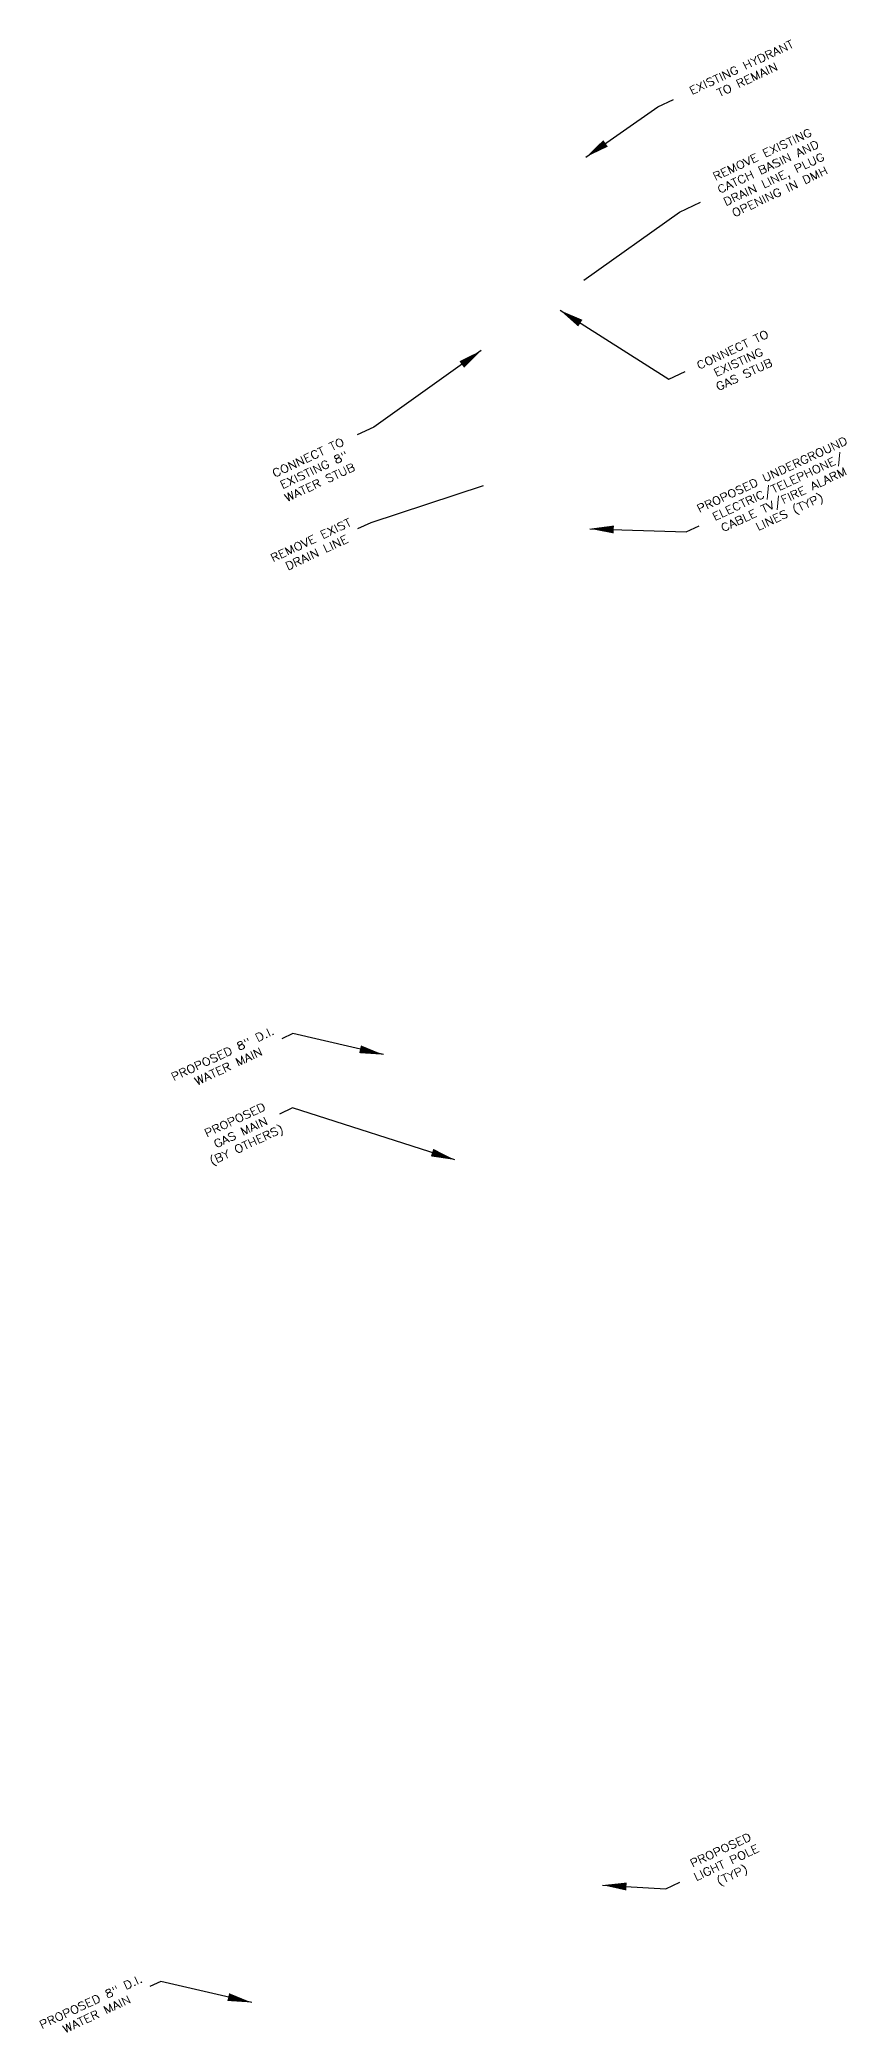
# Model space of a CAD drawing. Header units: feet. Extents: x 1024731 to 1026538, y 90903 to 93525.
# Drawn here: x 1025087 to 1025329, y 92202 to 92800 of the extents above; entities that cross this region are included whole.
import ezdxf
from ezdxf.enums import TextEntityAlignment as Align

# ---------------------------------------------------------------- set-up
doc = ezdxf.new("R2010")
doc.units = ezdxf.units.FT
doc.header["$MEASUREMENT"] = 0
doc.layers.add('P7UTT', color=3, linetype='Continuous')
doc.styles.add('60', font='simplex.shx', dxfattribs={"width": 1.15, "height": 6})
doc.dimstyles.get("Standard").update_dxf_attribs({"dimtxt": 0.18, "dimasz": 0.18, "dimexe": 0.18, "dimexo": 0.0625, "dimgap": 0.09, "dimtad": 0, "dimtih": 1, "dimtoh": 1, "dimdec": 4, "dimzin": 0, "dimdsep": 46, "dimtxsty": 'Standard', "dimcen": 0.09, "dimadec": 0, "dimazin": 0, "dimtfac": 1, "dimtdec": 4, "dimtofl": 0, "dimtmove": 0, "dimatfit": 3, "dimfxl": 1, "dimtolj": 1, "dimtzin": 0, "dimarcsym": 0})

msp = doc.modelspace()

# ---------------------------------------------------------------- texts
at = {"layer": 'P7UTT', "style": '60', "width": 1.15}
for s, p in [('EXISTING HYDRANT', (1025297.7495, 92790.2609)), ('TO REMAIN', (1025299.48827, 92786.53209)), ('REMOVE EXISTING', (1025304.03301, 92764.13027)), ('CATCH BASIN AND', (1025305.77178, 92760.40146)), ('DRAIN LINE, PLUG', (1025307.51055, 92756.67265)), ('OPENING IN DMH', (1025309.24932, 92752.94384)), ('CONNECT TO', (1025295.10209, 92705.54233)), ('EXISTING', (1025296.84087, 92701.81352)), ('GAS STUB', (1025298.57964, 92698.08471)), ('CONNECT TO', (1025167.80431, 92673.19856)), ('PROPOSED UNDERGROUND', (1025306.96125, 92668.07267)), ('EXISTING 8"', (1025169.54308, 92669.46975)), ('WATER STUB', (1025171.28185, 92665.74095)), ('ELECTRIC/TELEPHONE/', (1025308.70003, 92664.34386)), ('CABLE TV/FIRE ALARM', (1025310.4388, 92660.61505)), ('LINES (TYP)', (1025312.17757, 92656.88624)), ('REMOVE EXIST', (1025168.62285, 92648.41615)), ('DRAIN LINE', (1025170.36162, 92644.68734)), ('PROPOSED 8" D.I.', (1025142.15351, 92494.28426)), ('WATER MAIN', (1025143.89228, 92490.55546)), ('PROPOSED', (1025145.81287, 92474.48475)), ('GAS MAIN', (1025147.55165, 92470.75594)), ('(BY OTHERS)', (1025149.29042, 92467.02713)), ('PROPOSED', (1025291.49601, 92255.45012)), ('LIGHT POLE', (1025293.23478, 92251.72131)), ('(TYP)', (1025294.97355, 92247.9925)), ('PROPOSED 8" D.I.', (1025102.61883, 92209.95769)), ('WATER MAIN', (1025104.3576, 92206.22888))]:
    msp.add_text(s, height=2.4, rotation=25, dxfattribs=at).set_placement(p, align=Align.CENTER)

# ---------------------------------------------------------------- leaders
at = {"layer": 'P7UTT'}
for points in [[(1025250.59099, 92764.40616), (1025272.12816, 92779.45679), (1025276.82699, 92781.64789)], [(1025242.83612, 92718.45188), (1025275.48672, 92697.79258), (1025280.42541, 92700.09553)], [(1025219.21409, 92706.38973), (1025187.0377, 92683.42675), (1025181.99241, 92681.07409)], [(1025251.76172, 92652.92672), (1025280.64867, 92652.02293), (1025284.54591, 92653.84025)], [(1025189.88098, 92495.15933), (1025162.64878, 92501.45844), (1025159.36247, 92499.92601)], [(1025211.31966, 92463.58734), (1025162.61461, 92479.15855), (1025158.74197, 92477.35271)], [(1025255.5694, 92246.03716), (1025274.55202, 92244.9368), (1025278.74242, 92246.89082)], [(1025150.34631, 92210.83276), (1025123.1141, 92217.13187), (1025119.82779, 92215.59943)]]:
    msp.add_leader(points, dimstyle='Standard', override={"dimscale": 40, "dimexo": 0.0625, "dimdec": 4, "dimaunit": 0}, dxfattribs=at)
for points in [[(1025249.96851, 92727.5273), (1025278.64162, 92747.93655), (1025285.01879, 92750.91028)], [(1025219.82683, 92665.7885), (1025186.06957, 92654.70728), (1025182.10383, 92652.85802)]]:
    msp.add_leader(points, dimstyle='Standard', dxfattribs=at)

doc.saveas('drawing.dxf')
